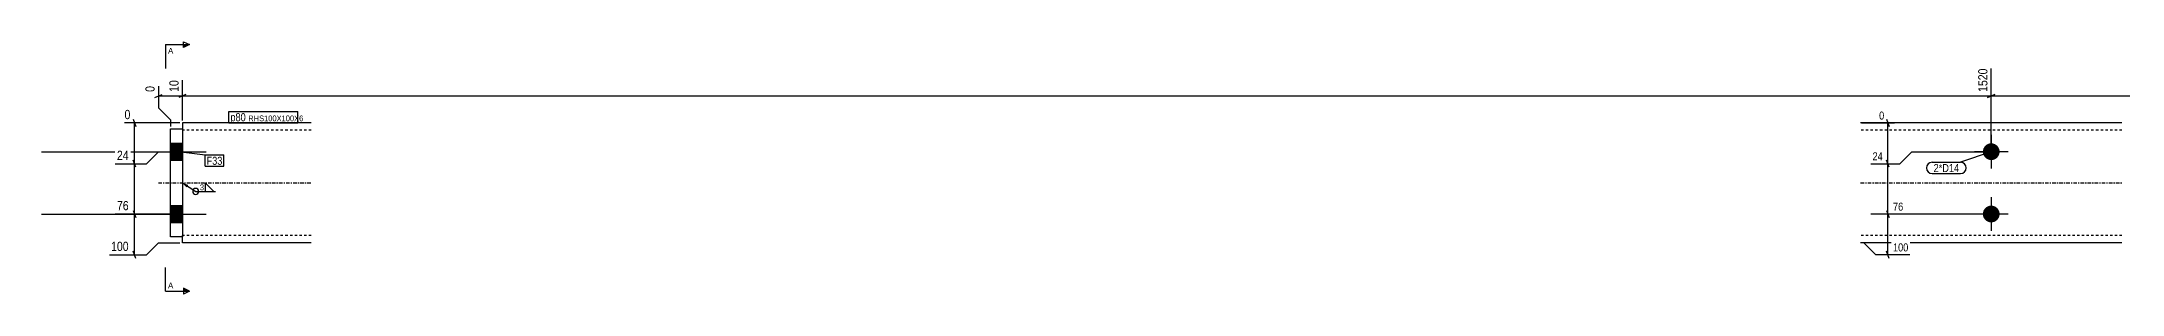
# Model space of a CAD drawing. Header units: millimetres. Extents: x 5 to 35172, y 5 to 1387.
# Drawn here: x 5 to 1742, y 6 to 217 of the extents above; entities that cross this region are included whole.
import ezdxf

# ---------------------------------------------------------------- set-up
doc = ezdxf.new("R2010")
doc.units = ezdxf.units.MM
doc.linetypes.add('DXK_LINE_DOT2', pattern=[3.9198, 1.9599, -1.9599])
doc.linetypes.add('DXK_LINE_DOT3', pattern=[5.9187, 2.979, -0.9799, 0.9799, -0.9799])
for name, color, linetype in [('MÅLSÆTNING', 7, 'Continuous'), ('STÅL', 7, 'Continuous'), ('TEKST', 7, 'Continuous')]:
    doc.layers.add(name, color=color, linetype=linetype)
doc.styles.add('Arial', font='ARIAL.TTF', dxfattribs={"height": 0.2})
doc.styles.add('Arial Narrow', font='ARIALN.TTF', dxfattribs={"height": 0.2})

msp = doc.modelspace()

# ---------------------------------------------------------------- hatches: boundary and pattern name
at = {"layer": 'STÅL', "linetype": 'Continuous'}
for points in [[(122.3, 117.9), (122.3, 131.9), (112.3, 131.9), (112.3, 117.9)], [(1632.3, 117.9, -1), (1632.3, 131.9, -1)], [(122.3, 65.9), (122.3, 79.9), (112.3, 79.9), (112.3, 65.9)], [(1632.3, 65.9, -1), (1632.3, 79.9, -1)]]:
    msp.add_hatch(color=96, dxfattribs=at).paths.add_polyline_path(points)
at = {"layer": 'TEKST', "linetype": 'Continuous'}
msp.add_hatch(color=3, dxfattribs=at).paths.add_polyline_path([(125.8, 95.1), (122.3, 98.9), (127.2, 97.2)])

# ---------------------------------------------------------------- linework, layer by layer
at = {"layer": 'MÅLSÆTNING', "color": 7, "linetype": 'Continuous'}
for p, q in [((1632.3, 126.9), (1632.3, 194.3)), ((102.3, 179.7), (102.3, 161.4)), ((122.3, 150.9), (122.3, 184.6)), ((122.3, 150.9), (122.3, 184.6)), ((99.3, 170.2), (105.3, 172.6)), ((102.3, 171.4), (122.3, 171.4)), ((102.3, 161.4), (112.3, 151.4)), ((125.3, 172.6), (119.3, 170.2)), ((125.3, 172.6), (119.3, 170.2)), ((122.3, 171.4), (1632.3, 171.4)), ((1629.3, 170.2), (1635.3, 172.6)), ((120.3, 148.9), (74, 148.9)), ((81.1, 151.9), (83.5, 145.9)), ((112.3, 151.4), (112.3, 145.9)), ((1524, 148.9), (1551.6, 148.9)), ((1544.8, 151.9), (1547.2, 145.9)), ((92.3, 114.9), (102.3, 124.9)), ((92.3, 114.9), (102.3, 124.9)), ((102.3, 124.9), (120.3, 124.9)), ((102.3, 124.9), (120.3, 124.9)), ((1556, 114.9), (1566, 124.9)), ((1556, 114.9), (1566, 124.9)), ((1566, 124.9), (1630.3, 124.9)), ((1566, 124.9), (1630.3, 124.9)), ((66.2, 114.9), (92.3, 114.9)), ((83.5, 111.9), (81.1, 117.9)), ((82.3, 72.9), (82.3, 114.9)), ((1531.9, 114.9), (1556, 114.9)), ((1547.2, 111.9), (1544.8, 117.9)), ((120.3, 72.9), (66.2, 72.9)), ((120.3, 72.9), (66.2, 72.9)), ((81.1, 75.9), (83.5, 69.9)), ((81.1, 75.9), (83.5, 69.9)), ((82.3, 38.9), (82.3, 72.9)), ((1630.3, 72.9), (1540.4, 72.9)), ((1544.8, 75.9), (1547.2, 69.9)), ((1546, 38.9), (1546, 72.9)), ((61.4, 38.9), (92.3, 38.9)), ((83.5, 35.9), (81.1, 41.9)), ((92.3, 38.9), (102.3, 48.9)), ((102.3, 48.9), (120.3, 48.9)), ((1526, 48.9), (1524, 48.9)), ((1536, 38.9), (1526, 48.9)), ((1564.4, 38.9), (1536, 38.9)), ((1547.2, 35.9), (1544.8, 41.9))]:
    msp.add_line(p, q, dxfattribs=at)
at = {"layer": 'STÅL', "color": 2, "linetype": 'Continuous'}
for p, q in [((112.3, 143.9), (122.3, 143.9)), ((112.3, 53.9), (112.3, 143.9)), ((229.8, 148.9), (122.3, 148.9)), ((122.3, 148.9), (122.3, 143.9)), ((122.3, 143.9), (122.3, 53.9)), ((1741.3, 148.9), (1523.3, 148.9)), ((122.3, 53.9), (112.3, 53.9)), ((122.3, 49.8), (122.3, 53.9)), ((122.3, 48.9), (122.3, 49.8)), ((229.8, 48.9), (122.3, 48.9)), ((1741.3, 48.9), (1523.3, 48.9))]:
    msp.add_line(p, q, dxfattribs=at)
at = {"layer": 'STÅL', "color": 7, "linetype": 'DXK_LINE_DOT2'}
for p, q in [((122.3, 143.9), (122.3, 55.3)), ((229.8, 142.9), (122.3, 142.9)), ((1741.3, 142.9), (1523.3, 142.9)), ((122.3, 54.9), (122.3, 55.3)), ((229.8, 54.9), (122.3, 54.9)), ((122.3, 54.9), (122.3, 53.9)), ((1741.3, 54.9), (1523.3, 54.9))]:
    msp.add_line(p, q, dxfattribs=at)
at = {"layer": 'STÅL', "color": 96, "linetype": 'Continuous'}
for p, q in [((4.8, 124.9), (142.3, 124.9)), ((112.3, 131.9), (122.3, 131.9)), ((1646.3, 124.9), (1618.3, 124.9)), ((1632.3, 138.9), (1632.3, 110.9)), ((112.3, 117.9), (122.3, 117.9)), ((1632.3, 86.9), (1632.3, 58.9)), ((4.8, 72.9), (142.3, 72.9)), ((112.3, 79.9), (122.3, 79.9)), ((1646.3, 72.9), (1618.3, 72.9)), ((112.3, 65.9), (122.3, 65.9))]:
    msp.add_line(p, q, dxfattribs=at)
at = {"layer": 'STÅL', "color": 7, "linetype": 'DXK_LINE_DOT3'}
for p, q in [((102.3, 98.9), (229.8, 98.9)), ((1523.3, 98.9), (1741.3, 98.9))]:
    msp.add_line(p, q, dxfattribs=at)

# ---------------------------------------------------------------- wipeouts: each hides what was drawn before it
at = {"color": 0, "linetype": 'Continuous'}
for points in [[(114.7, 206.7), (114.7, 211.7), (110.3, 211.7), (110.3, 206.7)], [(114.7, 10.9), (114.7, 15.9), (110.3, 15.9), (110.3, 10.9)]]:
    msp.add_wipeout(points, dxfattribs=at).dxf.layer = 'TEKST'
at = {"color": 0}
msp.add_wipeout([(1605.5, 107.9), (1605.5, 114.9), (1584.2, 114.9), (1584.2, 107.9)], dxfattribs=at).dxf.layer = 'TEKST'

# ---------------------------------------------------------------- next in the draw order: hatches: boundary and pattern name
at = {"layer": 'TEKST', "linetype": 'Continuous'}
for points in [[(123.3, 211.7), (123.3, 214.2), (128.3, 214.2)], [(123.3, 8.4), (123.3, 10.9), (128.3, 8.4)]]:
    msp.add_hatch(color=30, dxfattribs=at).paths.add_polyline_path(points)

# ---------------------------------------------------------------- next in the draw order: linework, layer by layer
at = {"layer": 'TEKST', "color": 7, "linetype": 'Continuous'}
for p, q in [((108.3, 214.2), (128.3, 214.2)), ((108.3, 8.4), (108.3, 28.4)), ((108.3, 8.4), (128.3, 8.4))]:
    msp.add_line(p, q, dxfattribs=at)
at = {"layer": 'TEKST', "color": 30, "linetype": 'Continuous'}
for p, q in [((123.3, 211.7), (123.3, 216.7)), ((123.3, 216.7), (128.3, 214.2)), ((128.3, 214.2), (123.3, 211.7)), ((128.3, 8.4), (123.3, 10.9)), ((123.3, 10.9), (123.3, 5.9)), ((128.3, 8.4), (123.3, 5.9))]:
    msp.add_line(p, q, dxfattribs=at)

# ---------------------------------------------------------------- next in the draw order: texts
at = {"layer": 'TEKST', "color": 3, "linetype": 'Continuous', "style": 'Arial'}
for p in [(110.3, 206.7), (110.3, 10.9)]:
    msp.add_text('A', height=4.78, dxfattribs=at).set_placement(p)

# ---------------------------------------------------------------- next in the draw order: wipeouts: each hides what was drawn before it
at = {"color": 0, "linetype": 'Continuous'}
for points in [[(1630.7, 195.9), (1619.5, 195.9), (1619.5, 173.2), (1630.7, 173.2)], [(100.7, 181.3), (89.5, 181.3), (89.5, 173.2), (100.7, 173.2)], [(120.7, 186.2), (109.5, 186.2), (109.5, 173.2), (120.7, 173.2)], [(79, 116.5), (79, 127.7), (66.1, 127.7), (66.1, 116.5)], [(79, 74.5), (79, 85.7), (66.1, 85.7), (66.1, 74.5)], [(1560.2, 74.3), (1560.2, 84.1), (1548.9, 84.1), (1548.9, 74.3)], [(79, 40.5), (79, 51.7), (61.2, 51.7), (61.2, 40.5)], [(1564.5, 40.3), (1564.5, 50.1), (1548.9, 50.1), (1548.9, 40.3)]]:
    msp.add_wipeout(points, dxfattribs=at).dxf.layer = 'MÅLSÆTNING'
at = {"color": 0}
for points in [[(175.2, 150.3), (175.2, 157.3), (162.4, 157.3), (162.4, 150.3)], [(155.7, 114), (155.7, 121), (142.5, 121), (142.5, 114)], [(1605.5, 107.9), (1605.5, 114.9), (1584.2, 114.9), (1584.2, 107.9)], [(140.3, 92.4), (140.3, 98.2), (136.5, 98.2), (136.5, 92.4)]]:
    msp.add_wipeout(points, dxfattribs=at).dxf.layer = 'TEKST'

# ---------------------------------------------------------------- next in the draw order: linework, layer by layer
at = {"layer": 'MÅLSÆTNING', "color": 7, "linetype": 'Continuous'}
for p, q in [((1632.3, 126.9), (1632.3, 194.3)), ((1635.3, 172.6), (1629.3, 170.2)), ((1632.3, 171.4), (3002.3, 171.4)), ((82.3, 114.9), (82.3, 148.9)), ((66.2, 114.9), (92.3, 114.9)), ((83.5, 111.9), (81.1, 117.9)), ((1546, 72.9), (1546, 114.9)), ((1630.3, 72.9), (1531.9, 72.9)), ((1544.8, 75.9), (1547.2, 69.9))]:
    msp.add_line(p, q, dxfattribs=at)
at = {"layer": 'TEKST', "color": 7, "linetype": 'Continuous'}
for p, q in [((108.3, 214.2), (108.3, 194.2)), ((1632.3, 124.9), (1606.7, 116.1)), ((1583, 116.1), (1606.7, 116.1)), ((1583, 106.7), (1606.7, 106.7))]:
    msp.add_line(p, q, dxfattribs=at)
at = {"layer": 'TEKST', "color": 3, "linetype": 'Continuous'}
for p, q in [((122.3, 98.9), (133.4, 91.8)), ((133.4, 91.8), (149.9, 91.8)), ((148.5, 91.8), (141.4, 98.9)), ((141.4, 98.9), (141.4, 91.8)), ((141.4, 91.8), (148.5, 91.8))]:
    msp.add_line(p, q, dxfattribs=at)
at = {"layer": 'TEKST', "color": 7, "linetype": 'Continuous'}
for centre, start, end in [((1583, 111.4), 90, 270), ((1606.7, 111.4), 270, 90)]:
    msp.add_arc(centre, 4.7, start, end, dxfattribs=at)
at = {"layer": 'TEKST', "color": 3, "linetype": 'Continuous'}
for start, end in [(90, 270), (270, 90)]:
    msp.add_arc((133.4, 91.8), 2.5, start, end, dxfattribs=at)

# ---------------------------------------------------------------- next in the draw order: texts
at = {"layer": 'MÅLSÆTNING', "color": 3, "linetype": 'Continuous', "style": 'Arial Narrow'}
for s, p in [('1520', (1629.1, 174.8)), ('0', (99.1, 174.8)), ('10', (119.1, 174.8))]:
    msp.add_text(s, height=7.64, rotation=90.0002, dxfattribs=at).set_placement(p)
for s, height, p in [('24', 7.64, (67.7, 118.1)), ('76', 7.64, (67.7, 76.1)), ('76', 6.68, (1550.3, 75.7)), ('100', 7.64, (62.8, 42.1)), ('100', 6.68, (1550.3, 41.7))]:
    msp.add_text(s, height=height, dxfattribs=at).set_placement(p)
at = {"layer": 'TEKST', "color": 3, "style": 'Arial Narrow'}
for s, height, p in [('2*D14', 6.68, (1584.2, 107.9)), ('3', 4.77, (136.9, 92.8))]:
    msp.add_text(s, height=height, dxfattribs=at).set_placement(p)

# ---------------------------------------------------------------- next in the draw order: wipeouts: each hides what was drawn before it
at = {"color": 0}
for points in [[(175.2, 150.3), (175.2, 157.3), (162.4, 157.3), (162.4, 150.3)], [(155.7, 114), (155.7, 121), (142.5, 121), (142.5, 114)]]:
    msp.add_wipeout(points, dxfattribs=at).dxf.layer = 'TEKST'

# ---------------------------------------------------------------- next in the draw order: linework, layer by layer
at = {"layer": 'TEKST', "color": 7, "linetype": 'Continuous'}
for p, q in [((161.2, 149.1), (161.2, 158.5)), ((114.6, 125.6), (141.3, 122.2)), ((141.3, 122.2), (156.9, 122.2)), ((141.3, 112.8), (141.3, 122.2)), ((156.9, 112.8), (156.9, 122.2)), ((141.3, 112.8), (156.9, 112.8))]:
    msp.add_line(p, q, dxfattribs=at)

# ---------------------------------------------------------------- next in the draw order: texts
at = {"layer": 'TEKST', "color": 3, "style": 'Arial Narrow'}
msp.add_text('F33', height=6.68, dxfattribs=at).set_placement((142.5, 114))

# ---------------------------------------------------------------- next in the draw order: wipeouts: each hides what was drawn before it
at = {"color": 0, "linetype": 'Continuous'}
for points in [[(80.5, 150.5), (80.5, 161.7), (72.4, 161.7), (72.4, 150.5)], [(1543.1, 116.3), (1543.1, 126.1), (1531.8, 126.1), (1531.8, 116.3)]]:
    msp.add_wipeout(points, dxfattribs=at).dxf.layer = 'MÅLSÆTNING'
at = {"color": 0}
msp.add_wipeout([(217.5, 150.3), (217.5, 155.3), (177.3, 155.3), (177.3, 150.3)], dxfattribs=at).dxf.layer = 'TEKST'

# ---------------------------------------------------------------- next in the draw order: linework, layer by layer
at = {"layer": 'MÅLSÆTNING', "color": 7, "linetype": 'Continuous'}
for p, q in [((1546, 114.9), (1546, 148.9)), ((1531.9, 114.9), (1556, 114.9)), ((1547.2, 111.9), (1544.8, 117.9))]:
    msp.add_line(p, q, dxfattribs=at)

# ---------------------------------------------------------------- next in the draw order: texts
at = {"layer": 'MÅLSÆTNING', "color": 3, "linetype": 'Continuous', "style": 'Arial Narrow'}
for s, height, p in [('0', 7.64, (74, 152.1)), ('24', 6.68, (1533.2, 117.7))]:
    msp.add_text(s, height=height, dxfattribs=at).set_placement(p)

# ---------------------------------------------------------------- next in the draw order: wipeouts: each hides what was drawn before it
at = {"color": 0}
msp.add_wipeout([(217.5, 150.3), (217.5, 155.3), (177.3, 155.3), (177.3, 150.3)], dxfattribs=at).dxf.layer = 'TEKST'

# ---------------------------------------------------------------- next in the draw order: linework, layer by layer
at = {"layer": 'TEKST', "color": 7, "linetype": 'Continuous'}
for p, q in [((161.2, 158.5), (218.7, 158.5)), ((218.7, 149.1), (218.7, 158.5)), ((161.2, 149.1), (218.7, 149.1))]:
    msp.add_line(p, q, dxfattribs=at)

# ---------------------------------------------------------------- next in the draw order: texts
at = {"layer": 'TEKST', "color": 3, "style": 'Arial Narrow'}
for s, height, p in [('p80', 6.68, (162.4, 150.3)), ('RHS100X100X6', 4.772, (177.3, 150.3))]:
    msp.add_text(s, height=height, dxfattribs=at).set_placement(p)

# ---------------------------------------------------------------- next in the draw order: wipeouts: each hides what was drawn before it
at = {"color": 0, "linetype": 'Continuous'}
msp.add_wipeout([(1544.4, 150.3), (1544.4, 160.1), (1537.3, 160.1), (1537.3, 150.3)], dxfattribs=at).dxf.layer = 'MÅLSÆTNING'

# ---------------------------------------------------------------- next in the draw order: texts
at = {"layer": 'MÅLSÆTNING', "color": 3, "linetype": 'Continuous', "style": 'Arial Narrow'}
msp.add_text('0', height=6.68, dxfattribs=at).set_placement((1538.7, 151.7))

doc.saveas('drawing.dxf')
